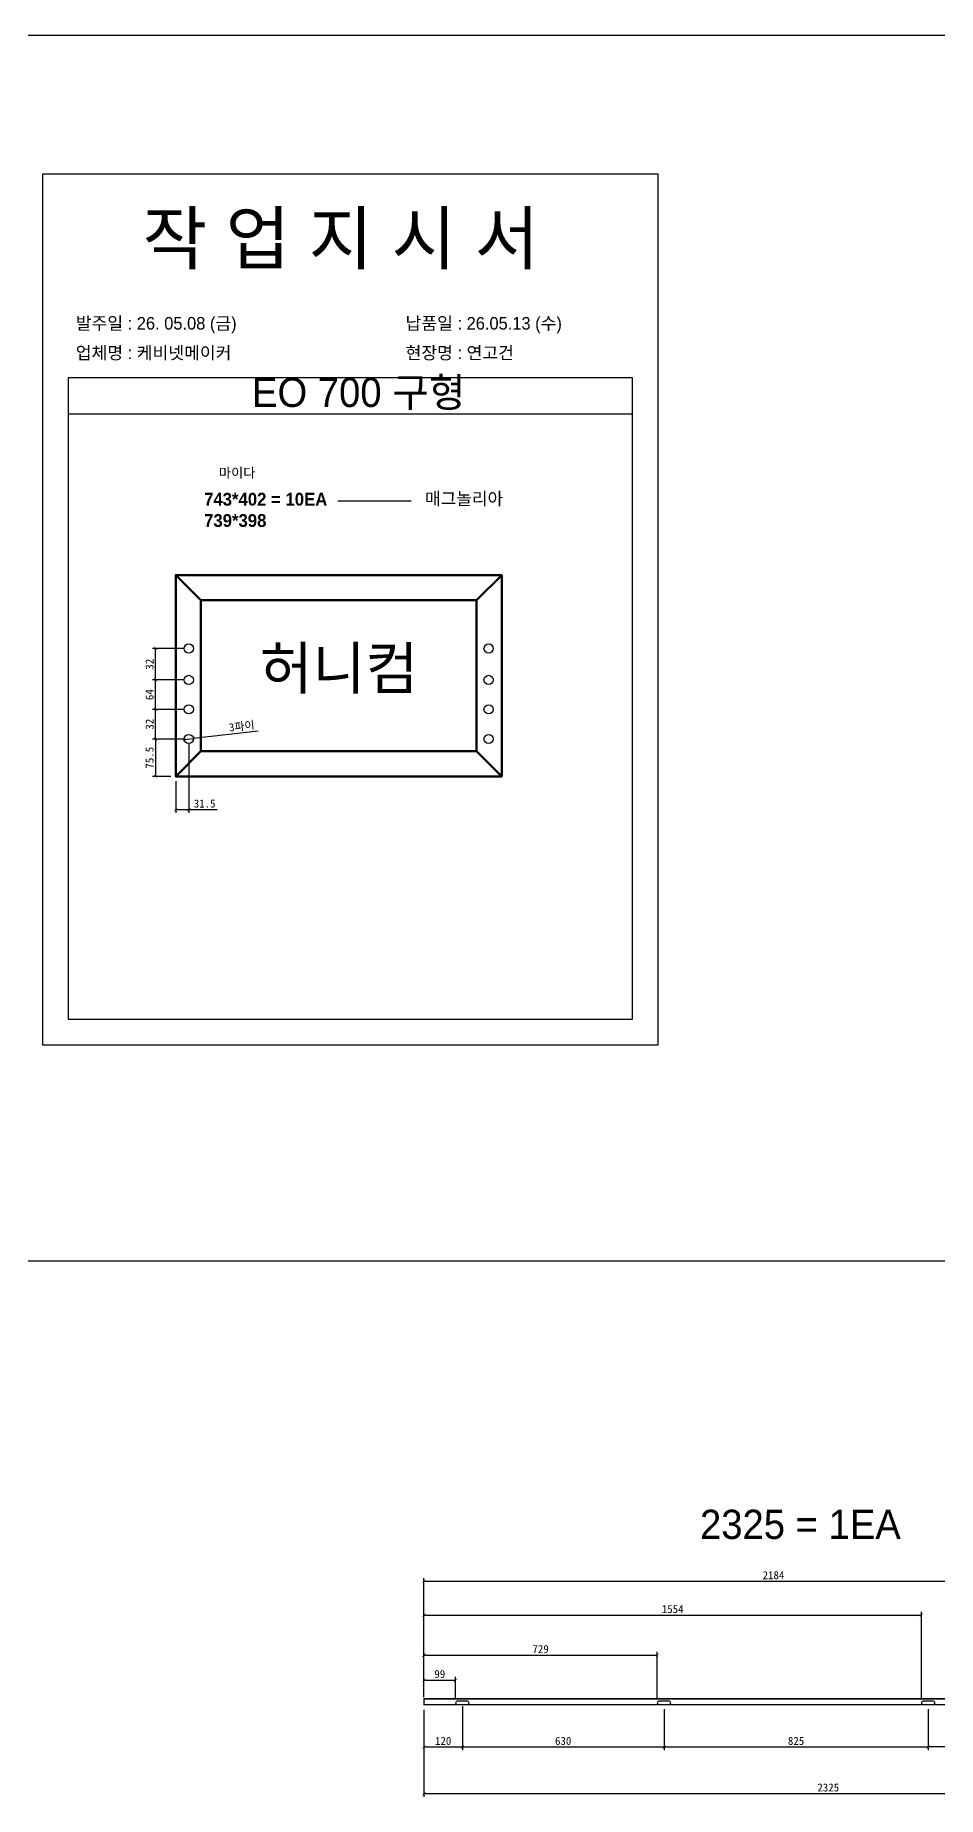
# Model space of a CAD drawing. Header units: millimetres. Extents: x -44117 to 256353, y -2095463 to 65325.
# Drawn here: x 119796 to 122615, y -929966 to -924463 of the extents above; entities that cross this region are included whole.
import ezdxf

# ---------------------------------------------------------------- set-up
doc = ezdxf.new("R2010")
doc.units = ezdxf.units.MM
doc.header["$LTSCALE"] = 10
doc.layers.add('Layer1', color=7, linetype='Continuous', lineweight=70)
doc.styles.add('MtX_Gulim', font='')
doc.styles.get('MtX_Gulim').set_extended_font_data('Gulim', bold=True)
doc.dimstyles.new('ISO-25', dxfattribs={"dimtxt": 2.5, "dimasz": 2.5, "dimexe": 1, "dimexo": 1, "dimtad": 1, "dimtxsty": 'Standard', "dimblk": 'ARCHTICK', "dimcen": 2.5, "dimadec": 0, "dimazin": 0, "dimtfac": 1, "dimtmove": 0, "dimatfit": 3, "dimfxl": 0, "dimarcsym": 0})

# ---------------------------------------------------------------- blocks, each defined once
blk = doc.blocks.new('_ArchTick')
at = {"color": 0, "linetype": 'ByBlock', "const_width": 0.15}
blk.add_lwpolyline([(-0.5, -0.5), (0.5, 0.5)], dxfattribs=at)
blk = doc.blocks.new('*D6231')
at = {"color": 0, "lineweight": -2}
for p, q in [((120260.8, -926661.4), (120162.3, -926661.4)), ((120172.3, -926661.4), (120172.3, -926777.9)), ((120220, -926777.9), (120162.3, -926777.9))]:
    blk.add_line(p, q, dxfattribs=at)
at = {"layer": 'Defpoints', "color": 0}
for p in [(120275.8, -926661.4), (120172.3, -926777.9), (120235, -926777.9)]:
    blk.add_point(p, dxfattribs=at)
at = {"color": 0, "lineweight": -2, "xscale": 10, "yscale": 10, "zscale": 10}
for p, rotation in [((120172.3, -926661.4), 90), ((120172.3, -926777.9), 270)]:
    blk.add_blockref('_ArchTick', p, dxfattribs=dict(at, rotation=rotation))
at = {"color": 0, "insert": (120153.5, -926719.7), "char_height": 25, "attachment_point": 5, "rotation": 90}
blk.add_mtext('75.5', dxfattribs=at)
blk = doc.blocks.new('*D6232')
at = {"color": 0, "lineweight": -2}
for p, q in [((120260.8, -926568.6), (120162.3, -926568.6)), ((120172.3, -926661.4), (120172.3, -926568.6)), ((120260.8, -926661.4), (120162.3, -926661.4))]:
    blk.add_line(p, q, dxfattribs=at)
at = {"layer": 'Defpoints', "color": 0}
for p in [(120172.3, -926568.6), (120275.8, -926568.6), (120275.8, -926661.4)]:
    blk.add_point(p, dxfattribs=at)
at = {"color": 0, "lineweight": -2, "xscale": 10, "yscale": 10, "zscale": 10}
for p, rotation in [((120172.3, -926568.6), 90), ((120172.3, -926661.4), 270)]:
    blk.add_blockref('_ArchTick', p, dxfattribs=dict(at, rotation=rotation))
at = {"color": 0, "insert": (120153.5, -926615), "char_height": 25, "attachment_point": 5, "rotation": 90}
blk.add_mtext('32', dxfattribs=at)
blk = doc.blocks.new('*D6233')
at = {"color": 0, "lineweight": -2}
for p, q in [((120260.8, -926476.7), (120162.3, -926476.7)), ((120172.3, -926568.6), (120172.3, -926476.7)), ((120260.8, -926568.6), (120162.3, -926568.6))]:
    blk.add_line(p, q, dxfattribs=at)
at = {"layer": 'Defpoints', "color": 0}
for p in [(120172.3, -926476.7), (120275.8, -926476.7), (120275.8, -926568.6)]:
    blk.add_point(p, dxfattribs=at)
at = {"color": 0, "lineweight": -2, "xscale": 10, "yscale": 10, "zscale": 10}
for p, rotation in [((120172.3, -926476.7), 90), ((120172.3, -926568.6), 270)]:
    blk.add_blockref('_ArchTick', p, dxfattribs=dict(at, rotation=rotation))
at = {"color": 0, "insert": (120153.5, -926522.7), "char_height": 25, "attachment_point": 5, "rotation": 90}
blk.add_mtext('64', dxfattribs=at)
blk = doc.blocks.new('*D6234')
at = {"color": 0, "lineweight": -2}
for p, q in [((120260.8, -926378.6), (120162.3, -926378.6)), ((120172.3, -926476.7), (120172.3, -926378.6)), ((120260.8, -926476.7), (120162.3, -926476.7))]:
    blk.add_line(p, q, dxfattribs=at)
at = {"layer": 'Defpoints', "color": 0}
for p in [(120172.3, -926378.6), (120275.8, -926378.6), (120275.8, -926476.7)]:
    blk.add_point(p, dxfattribs=at)
at = {"color": 0, "lineweight": -2, "xscale": 10, "yscale": 10, "zscale": 10}
for p, rotation in [((120172.3, -926378.6), 90), ((120172.3, -926476.7), 270)]:
    blk.add_blockref('_ArchTick', p, dxfattribs=dict(at, rotation=rotation))
at = {"color": 0, "insert": (120153.5, -926427.6), "char_height": 25, "attachment_point": 5, "rotation": 90}
blk.add_mtext('32', dxfattribs=at)
blk = doc.blocks.new('*D6235')
at = {"color": 0, "lineweight": -2}
for p, q in [((120275.8, -926676.4), (120275.8, -926891.8)), ((120235, -926792.9), (120235, -926891.8)), ((120235, -926881.8), (120275.8, -926881.8)), ((120275.8, -926881.8), (120365, -926881.8))]:
    blk.add_line(p, q, dxfattribs=at)
at = {"layer": 'Defpoints', "color": 0}
for p in [(120275.8, -926661.4), (120235, -926777.9), (120275.8, -926881.8)]:
    blk.add_point(p, dxfattribs=at)
at = {"color": 0, "lineweight": -2, "xscale": 10, "yscale": 10, "zscale": 10, "rotation": 180}
blk.add_blockref('_ArchTick', (120235, -926881.8), dxfattribs=at)
at = {"color": 0, "lineweight": -2, "xscale": 10, "yscale": 10, "zscale": 10}
blk.add_blockref('_ArchTick', (120275.8, -926881.8), dxfattribs=at)
at = {"color": 0, "insert": (120325.4, -926863.1), "char_height": 25, "attachment_point": 5}
blk.add_mtext('31.5', dxfattribs=at)
blk = doc.blocks.new('*D6236')
at = {"color": 0, "lineweight": -2}
for p, q in [((120493, -926637.2), (120290.2, -926659.8)), ((120261.5, -926663), (120290.2, -926659.8)), ((120261.5, -926663), (120261.5, -926663))]:
    blk.add_line(p, q, dxfattribs=at)
at = {"layer": 'Defpoints', "color": 0}
for p in [(120261.5, -926663), (120290.2, -926659.8)]:
    blk.add_point(p, dxfattribs=at)
at = {"color": 0, "lineweight": -2, "xscale": 10, "yscale": 10, "zscale": 10}
for p, rotation in [((120261.5, -926663), 6.365171934685662), ((120290.2, -926659.8), 186.3651719346857)]:
    blk.add_blockref('_ArchTick', p, dxfattribs=dict(at, rotation=rotation))
at = {"color": 0, "insert": (120441.4, -926622.6), "char_height": 25, "attachment_point": 5, "rotation": 6.3652}
blk.add_mtext('3{\\f굴림|b0|i0|c129|p50;파이}', dxfattribs=at)
blk = doc.blocks.new('*D6264')
at = {"color": 0, "lineweight": -2}
for p, q in [((121010.4, -929693.8), (121010.4, -929965.9)), ((123335.4, -929693.8), (123335.4, -929965.9)), ((121010.4, -929955.9), (123335.4, -929955.9))]:
    blk.add_line(p, q, dxfattribs=at)
at = {"layer": 'Defpoints', "color": 0}
for p in [(121010.4, -929678.8), (123335.4, -929678.8), (123335.4, -929955.9)]:
    blk.add_point(p, dxfattribs=at)
at = {"color": 0, "lineweight": -2, "xscale": 10, "yscale": 10, "zscale": 10, "rotation": 180}
blk.add_blockref('_ArchTick', (121010.4, -929955.9), dxfattribs=at)
at = {"color": 0, "lineweight": -2, "xscale": 10, "yscale": 10, "zscale": 10}
blk.add_blockref('_ArchTick', (123335.4, -929955.9), dxfattribs=at)
at = {"color": 0, "insert": (122273.4, -929937.1), "char_height": 25, "attachment_point": 5}
blk.add_mtext('2325', dxfattribs=at)
blk = doc.blocks.new('*D6265')
at = {"color": 0, "lineweight": -2}
for p, q in [((121010.4, -929693.8), (121010.4, -929820.4)), ((121130.4, -929682.4), (121130.4, -929820.4)), ((121010.4, -929810.4), (121130.4, -929810.4))]:
    blk.add_line(p, q, dxfattribs=at)
at = {"layer": 'Defpoints', "color": 0}
for p in [(121130.4, -929667.4), (121010.4, -929678.8), (121130.4, -929810.4)]:
    blk.add_point(p, dxfattribs=at)
at = {"color": 0, "lineweight": -2, "xscale": 10, "yscale": 10, "zscale": 10, "rotation": 180}
blk.add_blockref('_ArchTick', (121010.4, -929810.4), dxfattribs=at)
at = {"color": 0, "lineweight": -2, "xscale": 10, "yscale": 10, "zscale": 10}
blk.add_blockref('_ArchTick', (121130.4, -929810.4), dxfattribs=at)
at = {"color": 0, "insert": (121070.4, -929791.6), "char_height": 25, "attachment_point": 5}
blk.add_mtext('120', dxfattribs=at)
blk = doc.blocks.new('*D6267')
at = {"color": 0, "lineweight": -2}
for p, q in [((121130.4, -929692.4), (121130.4, -929820.4)), ((121760.4, -929692.4), (121760.4, -929820.4)), ((121130.4, -929810.4), (121760.4, -929810.4))]:
    blk.add_line(p, q, dxfattribs=at)
at = {"layer": 'Defpoints', "color": 0}
for p in [(121130.4, -929677.4), (121760.4, -929677.4), (121760.4, -929810.4)]:
    blk.add_point(p, dxfattribs=at)
at = {"color": 0, "lineweight": -2, "xscale": 10, "yscale": 10, "zscale": 10, "rotation": 180}
blk.add_blockref('_ArchTick', (121130.4, -929810.4), dxfattribs=at)
at = {"color": 0, "lineweight": -2, "xscale": 10, "yscale": 10, "zscale": 10}
blk.add_blockref('_ArchTick', (121760.4, -929810.4), dxfattribs=at)
at = {"color": 0, "insert": (121445.4, -929791.6), "char_height": 25, "attachment_point": 5}
blk.add_mtext('630', dxfattribs=at)
blk = doc.blocks.new('*D6268')
at = {"color": 0, "lineweight": -2}
for p, q in [((122585.4, -929692.4), (122585.4, -929820.4)), ((123215.4, -929692.4), (123215.4, -929820.4)), ((123215.4, -929810.4), (122585.4, -929810.4))]:
    blk.add_line(p, q, dxfattribs=at)
at = {"layer": 'Defpoints', "color": 0}
for p in [(122585.4, -929677.4), (123215.4, -929677.4), (122585.4, -929810.4)]:
    blk.add_point(p, dxfattribs=at)
at = {"color": 0, "lineweight": -2, "xscale": 10, "yscale": 10, "zscale": 10, "rotation": 180}
blk.add_blockref('_ArchTick', (122585.4, -929810.4), dxfattribs=at)
at = {"color": 0, "lineweight": -2, "xscale": 10, "yscale": 10, "zscale": 10}
blk.add_blockref('_ArchTick', (123215.4, -929810.4), dxfattribs=at)
at = {"color": 0, "insert": (122900.4, -929791.6), "char_height": 25, "attachment_point": 5}
blk.add_mtext('630', dxfattribs=at)
blk = doc.blocks.new('*D6269')
at = {"color": 0, "lineweight": -2}
for p, q in [((121010.4, -929646.2), (121010.4, -929591.4)), ((121010.4, -929601.4), (121109.4, -929601.4)), ((121109.4, -929657.4), (121109.4, -929591.4))]:
    blk.add_line(p, q, dxfattribs=at)
at = {"layer": 'Defpoints', "color": 0}
for p in [(121109.4, -929601.4), (121010.4, -929661.2), (121109.4, -929672.4)]:
    blk.add_point(p, dxfattribs=at)
at = {"color": 0, "lineweight": -2, "xscale": 10, "yscale": 10, "zscale": 10, "rotation": 180}
blk.add_blockref('_ArchTick', (121010.4, -929601.4), dxfattribs=at)
at = {"color": 0, "lineweight": -2, "xscale": 10, "yscale": 10, "zscale": 10}
blk.add_blockref('_ArchTick', (121109.4, -929601.4), dxfattribs=at)
at = {"color": 0, "insert": (121059.9, -929582.7), "char_height": 25, "attachment_point": 5}
blk.add_mtext('99', dxfattribs=at)
blk = doc.blocks.new('*D6270')
at = {"color": 0, "lineweight": -2}
for p, q in [((121010.4, -929646.2), (121010.4, -929513.2)), ((121010.4, -929523.2), (121739.4, -929523.2)), ((121739.4, -929657.4), (121739.4, -929513.2))]:
    blk.add_line(p, q, dxfattribs=at)
at = {"layer": 'Defpoints', "color": 0}
for p in [(121739.4, -929523.2), (121010.4, -929661.2), (121739.4, -929672.4)]:
    blk.add_point(p, dxfattribs=at)
at = {"color": 0, "lineweight": -2, "xscale": 10, "yscale": 10, "zscale": 10, "rotation": 180}
blk.add_blockref('_ArchTick', (121010.4, -929523.2), dxfattribs=at)
at = {"color": 0, "lineweight": -2, "xscale": 10, "yscale": 10, "zscale": 10}
blk.add_blockref('_ArchTick', (121739.4, -929523.2), dxfattribs=at)
at = {"color": 0, "insert": (121374.9, -929504.5), "char_height": 25, "attachment_point": 5}
blk.add_mtext('729', dxfattribs=at)
blk = doc.blocks.new('*D6271')
at = {"color": 0, "lineweight": -2}
for p, q in [((121010.4, -929654.3), (121010.4, -929388.4)), ((122564.4, -929657.4), (122564.4, -929388.4)), ((121010.4, -929398.4), (122564.4, -929398.4))]:
    blk.add_line(p, q, dxfattribs=at)
at = {"layer": 'Defpoints', "color": 0}
for p in [(122564.4, -929398.4), (121010.4, -929669.3), (122564.4, -929672.4)]:
    blk.add_point(p, dxfattribs=at)
at = {"color": 0, "lineweight": -2, "xscale": 10, "yscale": 10, "zscale": 10, "rotation": 180}
blk.add_blockref('_ArchTick', (121010.4, -929398.4), dxfattribs=at)
at = {"color": 0, "lineweight": -2, "xscale": 10, "yscale": 10, "zscale": 10}
blk.add_blockref('_ArchTick', (122564.4, -929398.4), dxfattribs=at)
at = {"color": 0, "insert": (121787.4, -929379.7), "char_height": 25, "attachment_point": 5}
blk.add_mtext('1554', dxfattribs=at)
blk = doc.blocks.new('*D6272')
at = {"color": 0, "lineweight": -2}
for p, q in [((121010.4, -929654.3), (121010.4, -929282.5)), ((123194.4, -929657.4), (123194.4, -929282.5)), ((121010.4, -929292.5), (123194.4, -929292.5))]:
    blk.add_line(p, q, dxfattribs=at)
at = {"layer": 'Defpoints', "color": 0}
for p in [(123194.4, -929292.5), (121010.4, -929669.3), (123194.4, -929672.4)]:
    blk.add_point(p, dxfattribs=at)
at = {"color": 0, "lineweight": -2, "xscale": 10, "yscale": 10, "zscale": 10, "rotation": 180}
blk.add_blockref('_ArchTick', (121010.4, -929292.5), dxfattribs=at)
at = {"color": 0, "lineweight": -2, "xscale": 10, "yscale": 10, "zscale": 10}
blk.add_blockref('_ArchTick', (123194.4, -929292.5), dxfattribs=at)
at = {"color": 0, "insert": (122102.4, -929273.8), "char_height": 25, "attachment_point": 5}
blk.add_mtext('2184', dxfattribs=at)
blk = doc.blocks.new('*D6273')
at = {"color": 0, "lineweight": -2}
for p, q in [((121760.4, -929692.4), (121760.4, -929820.4)), ((122585.4, -929692.4), (122585.4, -929820.4)), ((121760.4, -929810.4), (122585.4, -929810.4))]:
    blk.add_line(p, q, dxfattribs=at)
at = {"layer": 'Defpoints', "color": 0}
for p in [(121760.4, -929677.4), (122585.4, -929677.4), (122585.4, -929810.4)]:
    blk.add_point(p, dxfattribs=at)
at = {"color": 0, "lineweight": -2, "xscale": 10, "yscale": 10, "zscale": 10, "rotation": 180}
blk.add_blockref('_ArchTick', (121760.4, -929810.4), dxfattribs=at)
at = {"color": 0, "lineweight": -2, "xscale": 10, "yscale": 10, "zscale": 10}
blk.add_blockref('_ArchTick', (122585.4, -929810.4), dxfattribs=at)
at = {"color": 0, "insert": (122172.9, -929791.6), "char_height": 25, "attachment_point": 5}
blk.add_mtext('825', dxfattribs=at)

msp = doc.modelspace()

# ---------------------------------------------------------------- linework, layer by layer
at = {"color": 1}
for p, q in [((104260.77588, -924462.58453), (196529.92274, -924462.58453)), ((104260.77588, -924462.58453), (196529.92274, -924462.58453)), ((104260.77588, -924462.58453), (196529.92274, -924462.58453)), ((104260.77588, -924462.58453), (196529.92274, -924462.58453)), ((104260.77588, -924462.58453), (196529.92274, -924462.58453)), ((104260.77588, -924462.58453), (196529.92274, -924462.58453)), ((104260.77588, -924462.58453), (196529.92274, -924462.58453)), ((104260.77588, -924462.58453), (196529.92274, -924462.58453)), ((104260.77588, -924462.58453), (196529.92274, -924462.58453)), ((104260.77588, -924462.58453), (196529.92274, -924462.58453)), ((106472.62401, -924462.58453), (198741.77087, -924462.58453)), ((106472.62401, -924462.58453), (198741.77087, -924462.58453)), ((106472.62401, -924462.58453), (198741.77087, -924462.58453)), ((106472.62401, -924462.58453), (198741.77087, -924462.58453)), ((106472.62401, -924462.58453), (198741.77087, -924462.58453)), ((106472.62401, -924462.58453), (198741.77087, -924462.58453)), ((106472.62401, -924462.58453), (198741.77087, -924462.58453)), ((106472.62401, -924462.58453), (198741.77087, -924462.58453)), ((106472.62401, -924462.58453), (198741.77087, -924462.58453)), ((106472.62401, -924462.58453), (198741.77087, -924462.58453)), ((104260.77588, -928291.74806), (196529.92274, -928291.74806)), ((104260.77588, -928291.74806), (196529.92274, -928291.74806)), ((104260.77588, -928291.74806), (196529.92274, -928291.74806)), ((104260.77588, -928291.74806), (196529.92274, -928291.74806)), ((104260.77588, -928291.74806), (196529.92274, -928291.74806)), ((104260.77588, -928291.74806), (196529.92274, -928291.74806)), ((104260.77588, -928291.74806), (196529.92274, -928291.74806)), ((104260.77588, -928291.74806), (196529.92274, -928291.74806)), ((104260.77588, -928291.74806), (196529.92274, -928291.74806)), ((104260.77588, -928291.74806), (196529.92274, -928291.74806)), ((106472.62401, -928291.74806), (198741.77087, -928291.74806)), ((106472.62401, -928291.74806), (198741.77087, -928291.74806)), ((106472.62401, -928291.74806), (198741.77087, -928291.74806)), ((106472.62401, -928291.74806), (198741.77087, -928291.74806)), ((106472.62401, -928291.74806), (198741.77087, -928291.74806)), ((106472.62401, -928291.74806), (198741.77087, -928291.74806)), ((106472.62401, -928291.74806), (198741.77087, -928291.74806)), ((106472.62401, -928291.74806), (198741.77087, -928291.74806)), ((106472.62401, -928291.74806), (198741.77087, -928291.74806)), ((106472.62401, -928291.74806), (198741.77087, -928291.74806))]:
    msp.add_line(p, q, dxfattribs=at)
for p, q in [((121662.35774, -925532.42177), (119899.43413, -925532.42177)), ((121662.35774, -925646.89733), (119899.43413, -925646.89733)), ((120970.4242, -925918.29118), (120741.43222, -925918.29118)), ((121010.4243, -929659.76396), (121010.4243, -929678.76396))]:
    msp.add_line(p, q)
at = {"linetype": 'Continuous'}
for p, q in [((123335.42909, -929659.76396), (121010.4243, -929659.76396)), ((123335.42909, -929661.16396), (121010.4243, -929661.16396)), ((123335.42909, -929678.76396), (121010.4243, -929678.76396))]:
    msp.add_line(p, q, dxfattribs=at)
msp.add_lwpolyline([(119819.30124, -927616.82741), (121742.49063, -927616.82741), (121742.49063, -924896.88813), (119819.30124, -924896.88813)], close=True)
msp.add_lwpolyline([(119899.43413, -925532.42177), (119899.43413, -927536.69452), (121662.35774, -927536.69452), (121662.35774, -925532.42177)])
at = {"color": 2, "linetype": 'Continuous'}
for points in [[(121109.4245, -929672.36396), (121109.4245, -929672.36396, 0.4142135624), (121114.4245, -929677.36396), (121146.4245, -929677.36396, 0.4142135624), (121151.4245, -929672.36396), (121151.4245, -929672.36396, 0.4142135624), (121146.4245, -929667.36396), (121114.4245, -929667.36396, 0.4142135624)], [(121739.4245, -929672.36396), (121739.4245, -929672.36396, 0.4142135624), (121744.4245, -929677.36396), (121776.4245, -929677.36396, 0.4142135624), (121781.4245, -929672.36396), (121781.4245, -929672.36396, 0.4142135624), (121776.4245, -929667.36396), (121744.4245, -929667.36396, 0.4142135624)], [(122564.4245, -929672.36396), (122564.4245, -929672.36396, 0.4142135624), (122569.4245, -929677.36396), (122601.4245, -929677.36396, 0.4142135624), (122606.4245, -929672.36396), (122606.4245, -929672.36396, 0.4142135624), (122601.4245, -929667.36396), (122569.4245, -929667.36396, 0.4142135624)]]:
    msp.add_lwpolyline(points, format="xyb", close=True, dxfattribs=at)
for centre in [(120275.84565, -926378.55385), (121212.40078, -926378.55385), (120275.84565, -926476.74027), (121212.40078, -926476.74027), (120275.84565, -926568.62114), (121212.40078, -926568.62114), (120275.84565, -926661.40281), (121212.40078, -926661.40281)]:
    msp.add_circle(centre, 14.41269)
at = {"layer": 'Layer1'}
for p, q in [((120313.57639, -926227.55538), (120234.95185, -926148.93084)), ((121253.29458, -926148.93084), (121174.67004, -926227.55538)), ((121174.67004, -926227.55538), (121253.29458, -926148.93084)), ((120313.57639, -926699.30263), (120234.95185, -926777.92718)), ((121253.29458, -926777.92718), (121174.67004, -926699.30263))]:
    msp.add_line(p, q, dxfattribs=at)
for points in [[(121253.29458, -926777.92718), (121253.29458, -926148.93084), (120234.95185, -926148.93084), (120234.95185, -926777.92718)], [(121174.67004, -926699.30263), (121174.67004, -926227.55538), (120313.57639, -926227.55538), (120313.57639, -926699.30263)]]:
    msp.add_lwpolyline(points, close=True, dxfattribs=at)

# ---------------------------------------------------------------- texts
at = {"linetype": 'Continuous', "style": 'MtX_Gulim'}
for s, height, p in [('마이다', 30.315933, (120369.94435, -925844.7158)), ('허니컴', 131.531407, (120497.50379, -926505.90277))]:
    msp.add_text(s, height=height, dxfattribs=at).set_placement(p)
at = {"attachment_point": 1}
for s, width, gutter_width, heights, insert, char_height in [('{\\fGulim|b0|i0|c129|p50;작 업 지 시 서}', 3786.0728481, 14.30944, [-178.40505], (120131.59812, -925016.12875), 160.2657825), ('\\pt11;{\\fGulim|b0|i0|c129|p50;발주일 : 26. 05.08 (금)}', 3786.0728481, 14.30944, [39.49878], (119922.75523, -925342.87246), 39.2651167), ('{\\fGulim|b0|i0|c129|p50;납품일 : 26.05.13 (수)}', 3786.0728481, 14.30944, [40.16974], (120953.01006, -925342.87246), 39.2651167), ('{\\fGulim|b0|i0|c129|p50;업체명 : 케비넷메이커}', 3786.0728481, 14.30944, [41.34032], (119922.75523, -925435.20407), 39.2651167), ('{\\fGulim|b0|i0|c129|p50;현장명 : 연고건}', 3786.0728481, 14.30944, [45.21037], (120953.01006, -925435.20407), 39.2651167), ('{\\fGulim|b0|i0|c129|p50;EO 700 구형}', 2155.3243433, 8.14604, [-101.80487], (120473.36872, -925532.70953), 91.2356303), ('{\\f굴림|b1|i0|c129|p50;743*402 = 10EA\\P\\C1;739*398}', 12072.7918459, 155.2668, [111.59401], (120323.74713, -925892.1964), 39.9257485), ('{\\f굴림|b1|i0|c129|p50;매그놀리아}', 11769.5052121, 151.36626, [-43.2475], (121013.81041, -925890.85122), 38.9227538), ('{\\fGulim|b0|i0|c129|p50;2325 = 1EA}', 2155.3243433, 8.14604, [-94.0298], (121872.83745, -929069.11134), 91.2356303)]:
    msp.add_mtext_dynamic_manual_height_columns(s, width=width, gutter_width=gutter_width, heights=heights, dxfattribs=dict(at, insert=insert, char_height=char_height))

# ---------------------------------------------------------------- dimensions: what is measured, and where the dimension line sits
for base, p1, p2, text, picture, middle in [((120172.25447, -926378.55385), (120275.84565, -926476.74027), (120275.84565, -926378.55385), '32', '*D6234', (120153.50447, -926427.64706)), ((120172.25447, -926476.74027), (120275.84565, -926568.62114), (120275.84565, -926476.74027), '64', '*D6233', (120153.50447, -926522.68071)), ((120172.25447, -926568.62114), (120275.84565, -926661.40281), (120275.84565, -926568.62114), '32', '*D6232', (120153.50447, -926615.01198)), ((120172.25447, -926777.92718), (120275.84565, -926661.40281), (120234.95185, -926777.92718), '75.5', '*D6231', (120153.50447, -926719.66499))]:
    dim = msp.add_linear_dim(base=base, p1=p1, p2=p2, angle=90, text=text, dimstyle='ISO-25', override={"dimscale": 10, "dimasz": 1, "dimexo": 1.5, "dimtxsty": 'Standard'})
    dim.commit()
    dim.dimension.update_dxf_attribs({"geometry": picture, "text_midpoint": middle})
dim = msp.add_diameter_dim_2p(p1=(120261.52181, -926663.00067), p2=(120290.16948, -926659.80495), text='3{\\f굴림|b0|i0|c129|p50;파이}', dimstyle='ISO-25', override={"dimscale": 10, "dimasz": 1, "dimexo": 1.5, "dimtxsty": 'Standard'})
dim.commit()
dim.dimension.update_dxf_attribs({"geometry": '*D6236', "text_midpoint": (120443.64534, -926642.68433), "dimtype": 163})
dim = msp.add_linear_dim(base=(120275.84565, -926881.82683), p1=(120234.95185, -926777.92718), p2=(120275.84565, -926661.40281), text='31.5', dimstyle='ISO-25', override={"dimscale": 10, "dimasz": 1, "dimexo": 1.5, "dimtxsty": 'Standard'})
dim.commit()
dim.dimension.update_dxf_attribs({"geometry": '*D6235', "text_midpoint": (120325.42898, -926863.07683)})
for base, p1, p2, picture, middle in [((123194.4245, -929292.50257), (121010.4243, -929669.26396), (123194.4245, -929672.36396), '*D6272', (122102.4244, -929273.75257)), ((122564.4245, -929398.43801), (121010.4243, -929669.26396), (122564.4245, -929672.36396), '*D6271', (121787.4244, -929379.68801)), ((121739.4245, -929523.23508), (121010.4243, -929661.16396), (121739.4245, -929672.36396), '*D6270', (121374.9244, -929504.48508)), ((121109.4245, -929601.43125), (121010.4243, -929661.16396), (121109.4245, -929672.36396), '*D6269', (121059.9244, -929582.68125)), ((121130.4245, -929810.35355), (121010.4243, -929678.76396), (121130.4245, -929667.36396), '*D6265', (121070.4244, -929791.60355)), ((121760.4245, -929810.35355), (121130.4245, -929677.36396), (121760.4245, -929677.36396), '*D6267', (121445.4245, -929791.60355)), ((122585.4245, -929810.35355), (121760.4245, -929677.36396), (122585.4245, -929677.36396), '*D6273', (122172.9245, -929791.60355)), ((122585.4245, -929810.35355), (123215.4245, -929677.36396), (122585.4245, -929677.36396), '*D6268', (122900.4245, -929791.60355))]:
    dim = msp.add_linear_dim(base=base, p1=p1, p2=p2, dimstyle='ISO-25', override={"dimscale": 10, "dimasz": 1, "dimexo": 1.5})
    dim.commit()
    dim.dimension.update_dxf_attribs({"geometry": picture, "text_midpoint": middle})
dim = msp.add_linear_dim(base=(123335.42909, -929955.88698), p1=(121010.4243, -929678.76396), p2=(123335.42909, -929678.76396), dimstyle='ISO-25', override={"dimscale": 10, "dimasz": 1, "dimexo": 1.5})
dim.commit()
dim.dimension.update_dxf_attribs({"geometry": '*D6264', "text_midpoint": (122273.4267, -929955.88698), "dimtype": 160})

doc.saveas('drawing.dxf')
